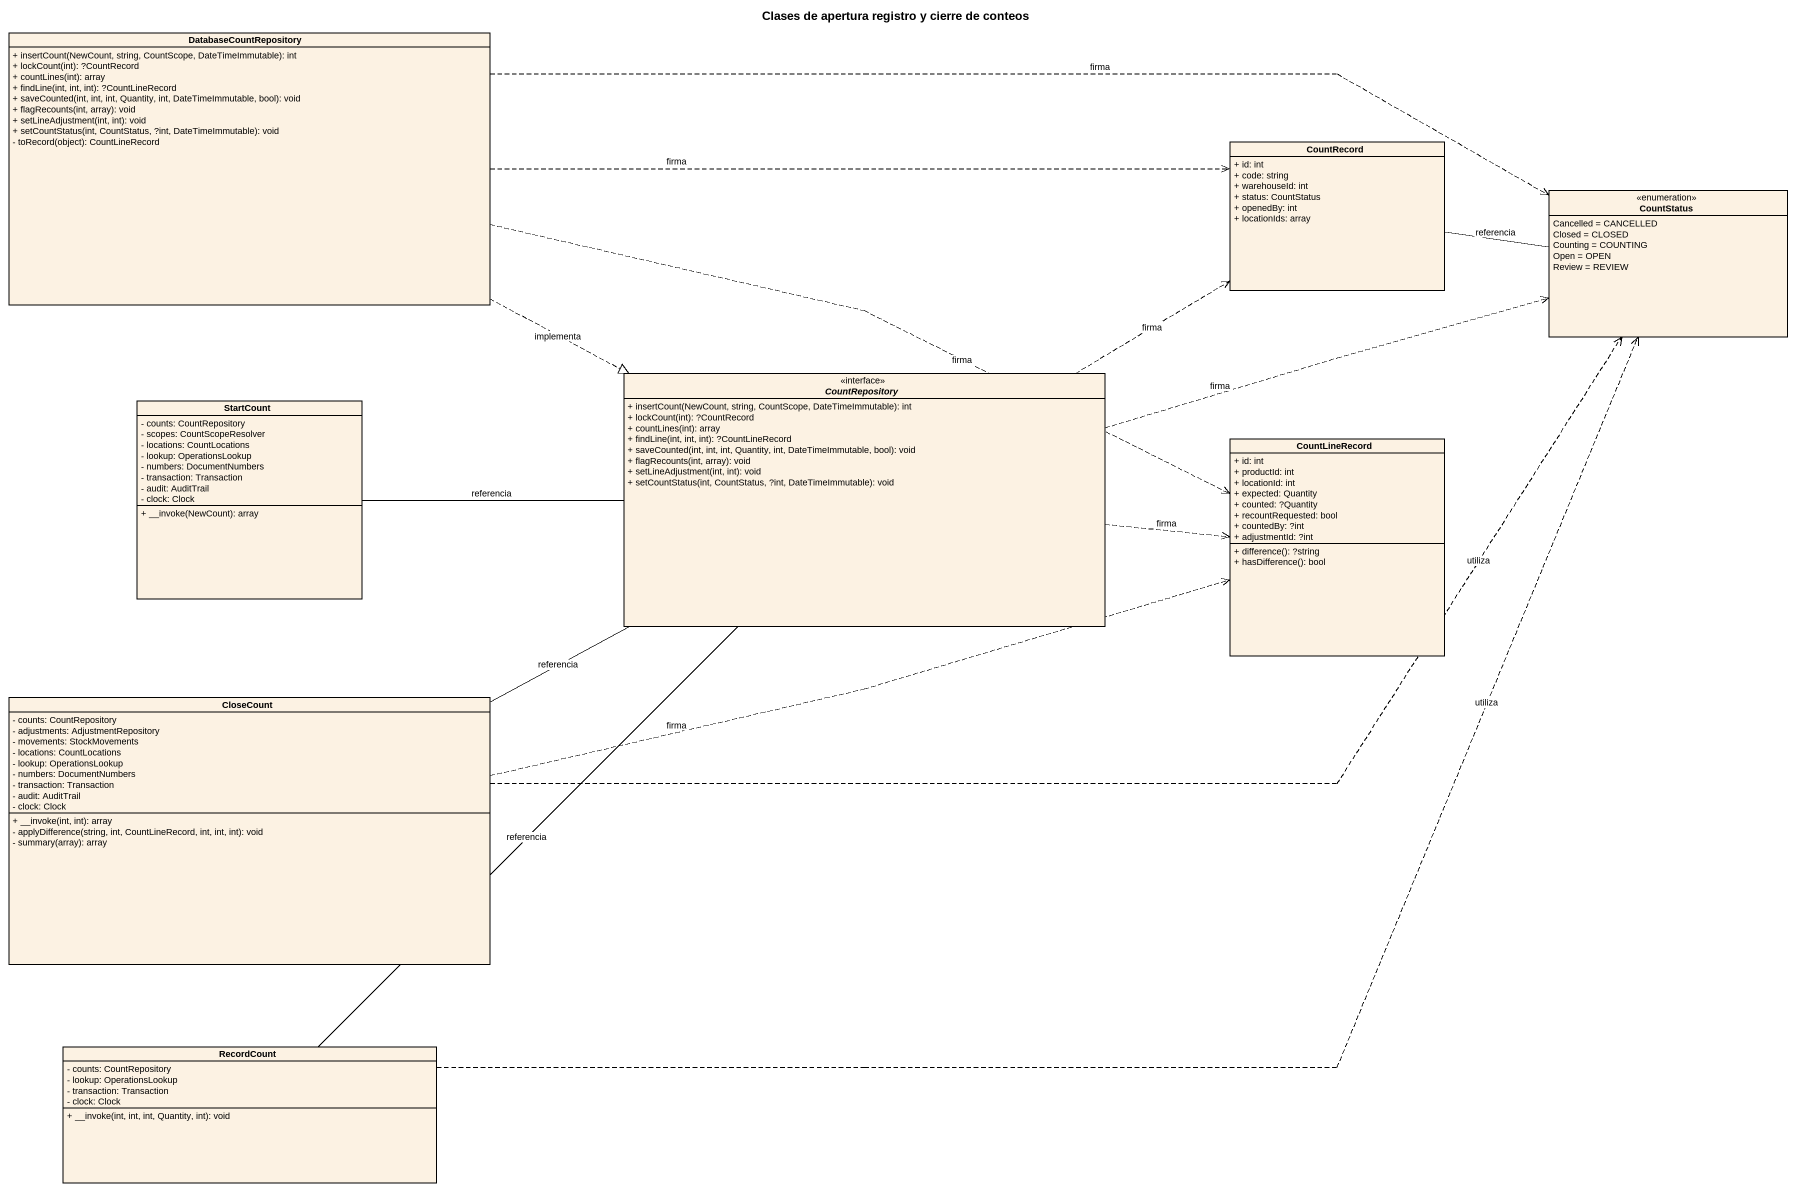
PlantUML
@startuml
title Clases de apertura registro y cierre de conteos
hide circle
hide empty members
skinparam classAttributeIconSize 0
class DatabaseCountRepository {
  + insertCount(NewCount, string, CountScope, DateTimeImmutable): int
  + lockCount(int): ?CountRecord
  + countLines(int): array
  + findLine(int, int, int): ?CountLineRecord
  + saveCounted(int, int, int, Quantity, int, DateTimeImmutable, bool): void
  + flagRecounts(int, array): void
  + setLineAdjustment(int, int): void
  + setCountStatus(int, CountStatus, ?int, DateTimeImmutable): void
  - toRecord(object): CountLineRecord
}
class CountRecord {
  + id: int
  + code: string
  + warehouseId: int
  + status: CountStatus
  + openedBy: int
  + locationIds: array
}
enum CountStatus {
  Cancelled = CANCELLED
  Closed = CLOSED
  Counting = COUNTING
  Open = OPEN
  Review = REVIEW
}
interface CountRepository {
  + insertCount(NewCount, string, CountScope, DateTimeImmutable): int
  + lockCount(int): ?CountRecord
  + countLines(int): array
  + findLine(int, int, int): ?CountLineRecord
  + saveCounted(int, int, int, Quantity, int, DateTimeImmutable, bool): void
  + flagRecounts(int, array): void
  + setLineAdjustment(int, int): void
  + setCountStatus(int, CountStatus, ?int, DateTimeImmutable): void
}
class StartCount {
  - counts: CountRepository
  - scopes: CountScopeResolver
  - locations: CountLocations
  - lookup: OperationsLookup
  - numbers: DocumentNumbers
  - transaction: Transaction
  - audit: AuditTrail
  - clock: Clock
  + __invoke(NewCount): array
}
class CountLineRecord {
  + id: int
  + productId: int
  + locationId: int
  + expected: Quantity
  + counted: ?Quantity
  + recountRequested: bool
  + countedBy: ?int
  + adjustmentId: ?int
  + difference(): ?string
  + hasDifference(): bool
}
class CloseCount {
  - counts: CountRepository
  - adjustments: AdjustmentRepository
  - movements: StockMovements
  - locations: CountLocations
  - lookup: OperationsLookup
  - numbers: DocumentNumbers
  - transaction: Transaction
  - audit: AuditTrail
  - clock: Clock
  + __invoke(int, int): array
  - applyDifference(string, int, CountLineRecord, int, int, int): void
  - summary(array): array
}
class RecordCount {
  - counts: CountRepository
  - lookup: OperationsLookup
  - transaction: Transaction
  - clock: Clock
  + __invoke(int, int, int, Quantity, int): void
}
DatabaseCountRepository .right.> CountRecord : firma
DatabaseCountRepository .right.> CountStatus : firma
DatabaseCountRepository .right.|> CountRepository : implementa
DatabaseCountRepository .right.> CountLineRecord : firma
CountRecord -right- CountStatus : referencia
CountRepository .up.> CountRecord : firma
CountRepository .right.> CountStatus : firma
CountRepository .right.> CountLineRecord : firma
StartCount -right- CountRepository : referencia
CloseCount .right.> CountStatus : utiliza
CloseCount -right- CountRepository : referencia
CloseCount .right.> CountLineRecord : firma
RecordCount .up.> CountStatus : utiliza
RecordCount -up- CountRepository : referencia
@enduml
